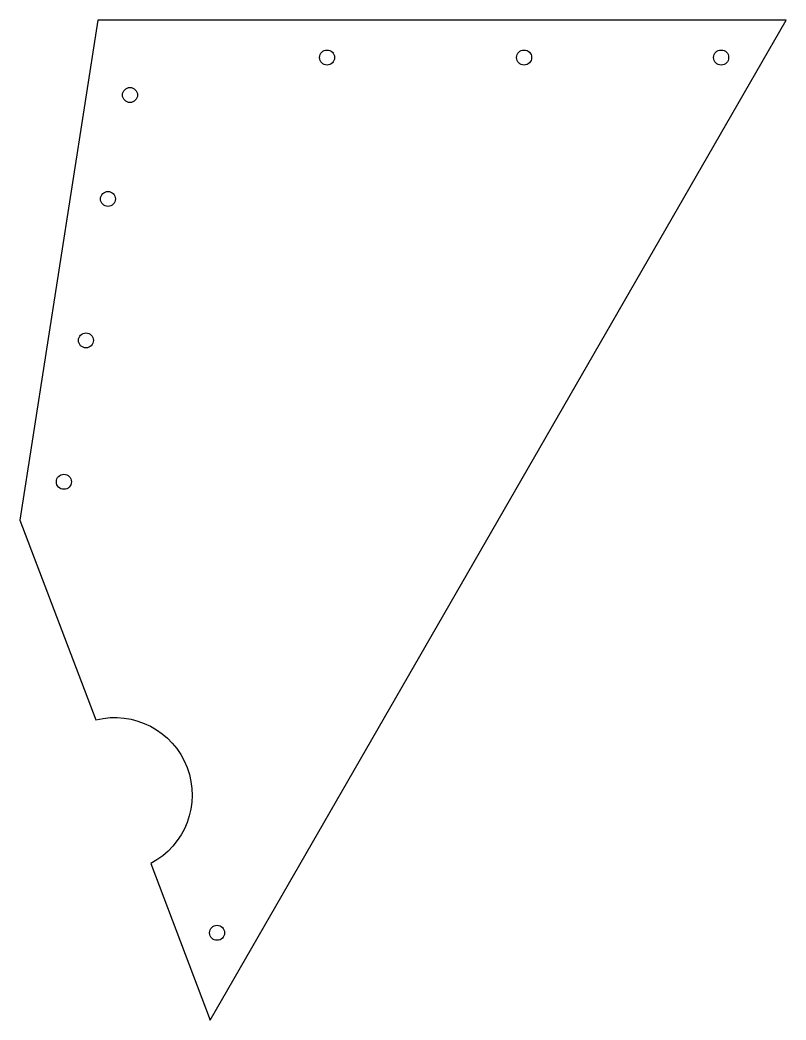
# Model space of a CAD drawing. Header units: millimetres. Extents: x -259 to 48, y -941 to -541.
import ezdxf

# ---------------------------------------------------------------- set-up
doc = ezdxf.new("R2010")
doc.units = ezdxf.units.MM
doc.layers.get('0').update_dxf_attribs({"linetype": 'CONTINUOUS'})

msp = doc.modelspace()

# ---------------------------------------------------------------- linework, layer by layer
msp.add_lwpolyline([(-206.63, -878.85), (-182.83, -941.4), (47.63, -541.4), (-227.74, -541.4), (-258.93, -741.4), (-228.52, -821.32, -0.886972)], format="xyb", close=True)
for centre in [(-136.04, -556.4), (-57.18, -556.4), (21.68, -556.4), (-214.9, -571.4), (-223.72, -612.97), (-232.54, -669.55), (-241.37, -726.12), (-180.05, -906.53)]:
    msp.add_circle(centre, 3)

doc.saveas('drawing.dxf')
